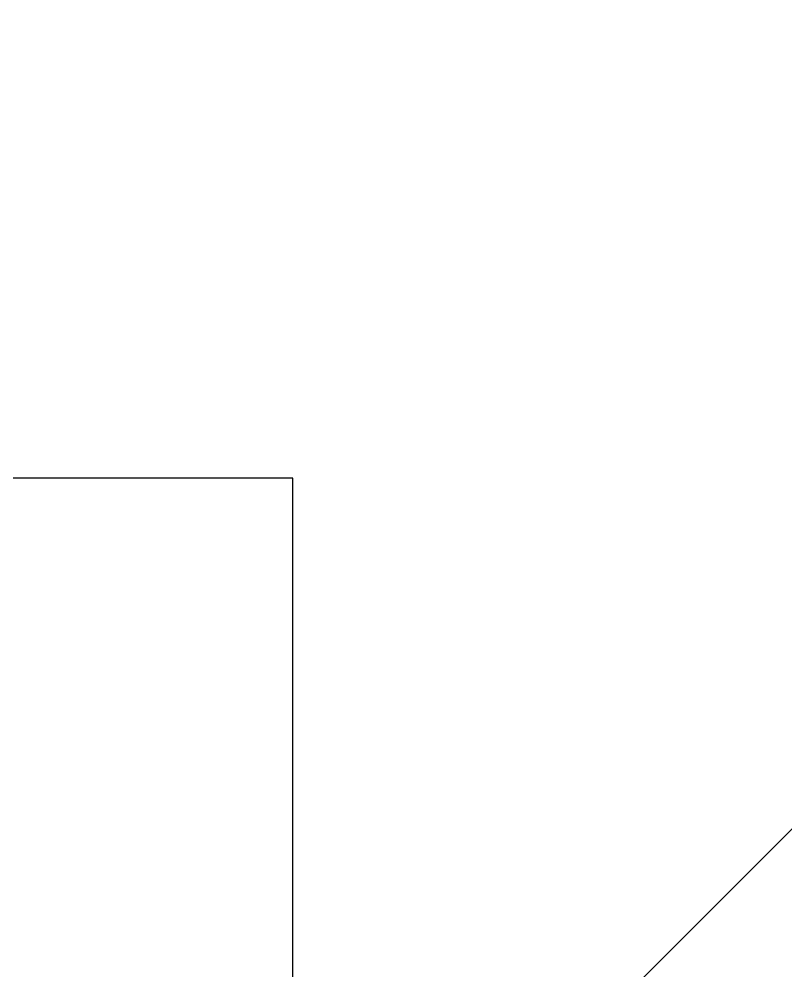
# Model space of a CAD drawing. Header units: millimetres. Extents: x -10474 to 67905, y -3824 to 44223.
# Drawn here: x 49849.9 to 49922.6, y 23328.4 to 23418.6 of the extents above; entities that cross this region are included whole.
import ezdxf

# ---------------------------------------------------------------- set-up
doc = ezdxf.new("R2010")
doc.units = ezdxf.units.MM
doc.layers.add('Стены внутренние', color=7, linetype='Continuous', lineweight=18)
doc.layers.add('Стены несущие', color=7, linetype='Continuous', lineweight=30)
pattern_1 = [(45, (0, 0), (-381.661, 381.661), []), (45, (134.94, 0), (0, 763.322), []), (45, (-134.94, 0), (0, 763.322), [])]

msp = doc.modelspace()

# ---------------------------------------------------------------- hatches: boundary and pattern name
at = {"layer": 'Стены внутренние', "lineweight": 9}
h = msp.add_hatch(dxfattribs=at)
h.set_pattern_fill('FP_1', color=256, style=0, pattern_type=2)
h.set_pattern_definition(pattern_1)
h.paths.add_polyline_path([(48991.256, 23375.09), (49987.871, 23375.09), (49987.871, 23475.09), (48995.442, 23475.09), (48993.184, 23421.151), (48991.256, 23421.006), (48991.256, 23389.454)])
h = msp.add_hatch(dxfattribs=at)
h.set_pattern_fill('FP_1', color=256, style=0, pattern_type=2)
h.set_pattern_definition(pattern_1)
h.paths.add_polyline_path([(49975.871, 20638.15), (49975.871, 23375.09), (49875.871, 23375.09), (49875.871, 20638.15)])

# ---------------------------------------------------------------- linework, layer by layer
at = {"layer": 'Стены несущие'}
for p, q in [((49875.871, 23375.09), (48991.256, 23375.09)), ((49875.871, 20638.15), (49875.871, 23375.09))]:
    msp.add_line(p, q, dxfattribs=at)

doc.saveas('drawing.dxf')
